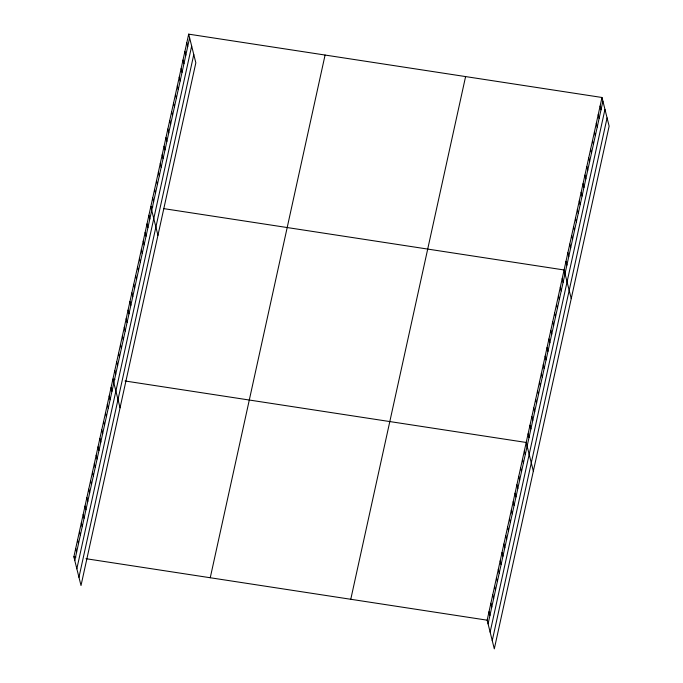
<?xml version="1.0" encoding="UTF-8"?>
<svg xmlns="http://www.w3.org/2000/svg" width="683" height="683" viewBox="0 0 683 683"><rect width="100%" height="100%" fill="white"/><g stroke="black" fill="none" stroke-linecap="round" stroke-linejoin="round"><path stroke-width="1.02" d="M188.696 34.15L195.842 62.819L81.012 585.519L73.866 556.85L188.696 34.15L601.988 97.481L609.134 126.15L494.304 648.85L487.158 620.181L601.988 97.481M74.788 560.538L189.618 37.847M76.838 568.785L191.667 46.085M78.955 577.272L193.784 54.58M210.253 577.75L325.082 55.05M350.772 599.281L465.601 76.581M488.08 623.878L602.91 101.178M490.129 632.116L604.959 109.417M492.247 640.611L607.076 117.911M152.821 206.949L150.798 206.642L157.952 235.311M163.937 208.656L564.09 269.973L571.244 298.642M114.932 379.441L112.908 379.133L120.054 407.802M125.032 380.986L526.2 442.464L533.346 471.133M73.866 556.85L75.89 557.157M85.99 558.703L487.158 620.181M600.092 106.104L601.014 109.801M598.197 114.735L599.119 118.424M596.302 123.358L597.224 127.047M594.406 131.981L595.328 135.678M592.511 140.604L593.433 144.301M590.616 149.227L591.538 152.924M588.72 157.858L589.642 161.547M586.825 166.481L587.747 170.169M584.938 175.104L585.852 178.801M583.043 183.727L583.965 187.424M581.148 192.35L582.07 196.047M579.252 200.981L580.174 204.669M577.357 209.604L578.279 213.292M575.462 218.227L576.384 221.924M573.566 226.85L574.488 230.547M571.671 235.473L572.593 239.17M569.776 244.096L570.698 247.792M567.88 252.727L568.802 256.415M565.985 261.35L566.907 265.047M562.194 278.596L563.116 282.292M560.308 287.219L561.221 290.915M558.412 295.85L559.326 299.538M556.517 304.473L557.439 308.161M554.622 313.096L555.544 316.792M552.726 321.719L553.648 325.415M550.831 330.341L551.753 334.038M548.936 338.973L549.858 342.661M547.04 347.596L547.962 351.284M545.145 356.219L546.067 359.915M543.25 364.842L544.172 368.538M541.354 373.464L542.276 377.161M539.459 382.096L540.381 385.784M537.564 390.719L538.486 394.407M535.677 399.342L536.59 403.038M533.782 407.964L534.695 411.661M531.886 416.587L532.808 420.284M529.991 425.219L530.913 428.907M528.096 433.842L529.018 437.53M524.339 450.925L525.261 454.622M522.478 459.386L523.4 463.083M520.625 467.855L521.539 471.543M518.764 476.316L519.686 480.012M516.903 484.776L517.825 488.473M515.042 493.237L515.964 496.934M513.189 501.706L514.103 505.394M511.328 510.167L512.25 513.855M509.467 518.628L510.389 522.324M507.606 527.088L508.528 530.785M505.753 535.557L506.666 539.246M503.892 544.018L504.814 547.706M502.031 552.479L502.953 556.175M500.169 560.939L501.091 564.636M498.308 569.409L499.23 573.097M496.456 577.869L497.378 581.557M494.594 586.33L495.517 590.027M492.733 594.791L493.655 598.487M490.872 603.251L491.794 606.948M489.019 611.72L489.942 615.409M186.8 42.773L187.723 46.47M184.905 51.396L185.827 55.092M183.01 60.027L183.932 63.715M181.115 68.65L182.037 72.338M179.219 77.273L180.141 80.97M177.324 85.896L178.246 89.593M175.429 94.519L176.351 98.215M173.533 103.15L174.455 106.838M171.646 111.773L172.56 115.461M169.751 120.396L170.665 124.093M167.856 129.019L168.778 132.715M165.96 137.642L166.883 141.338M164.065 146.264L164.987 149.961M162.17 154.896L163.092 158.584M160.274 163.519L161.197 167.215M158.379 172.142L159.301 175.838M156.484 180.764L157.406 184.461M154.589 189.387L155.511 193.084M152.693 198.019L153.615 201.707M148.903 215.265L149.825 218.961M147.016 223.887L147.929 227.584M145.12 232.51L146.034 236.207M143.225 241.142L144.147 244.83M141.33 249.765L142.252 253.453M139.434 258.387L140.357 262.084M137.539 267.01L138.461 270.707M135.644 275.633L136.566 279.33M133.748 284.265L134.671 287.953M131.853 292.887L132.775 296.576M129.958 301.51L130.88 305.207M128.062 310.133L128.985 313.83M126.167 318.756L127.089 322.453M124.272 327.388L125.194 331.076M122.377 336.01L123.299 339.699M120.49 344.633L121.403 348.33M118.594 353.256L119.516 356.953M116.699 361.879L117.621 365.576M114.804 370.502L115.726 374.199M111.047 387.594L111.969 391.291M109.186 396.055L110.108 399.751M107.333 404.515L108.247 408.212M105.472 412.984L106.394 416.673M103.611 421.445L104.533 425.142M101.75 429.906L102.672 433.603M99.897 438.366L100.811 442.063M98.036 446.836L98.958 450.524M96.175 455.296L97.097 458.993M94.314 463.757L95.236 467.454M92.453 472.218L93.375 475.914M90.6 480.687L91.522 484.375M88.739 489.148L89.661 492.836M86.878 497.608L87.8 501.305M85.016 506.069L85.938 509.766M83.164 514.538L84.086 518.226M81.303 522.999L82.225 526.687M79.441 531.459L80.363 535.156M77.58 539.92L78.502 543.617M75.728 548.389L76.641 552.077"/></g></svg>
